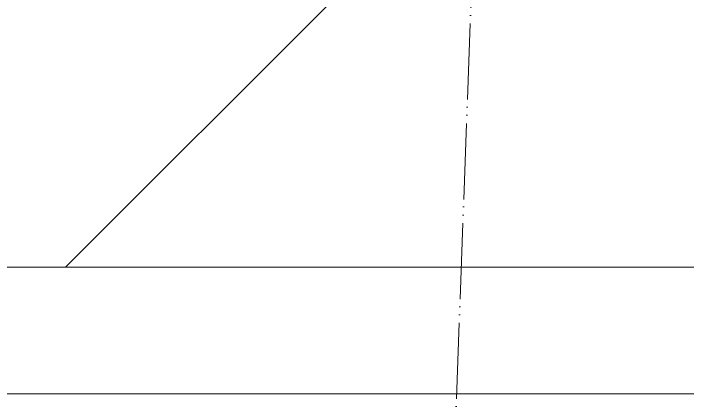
# Model space of a CAD drawing. Header units: millimetres. Extents: x -10051 to 73829, y -4843 to 44223.
# Drawn here: x 38184.8 to 38317.8, y 4651.7 to 4728.2 of the extents above; entities that cross this region are included whole.
import ezdxf

# ---------------------------------------------------------------- set-up
doc = ezdxf.new("R2010")
doc.units = ezdxf.units.MM
doc.linetypes.add('ADSK_Штрихпунктирная 2 точки_ш15 п1_5 п1_5 п1_5', pattern=[19.5, 15, -1.5, 0, -1.5, 0, -1.5])
doc.layers.add('Линии', color=7, linetype='Continuous', lineweight=9, true_color=0x00a600)
doc.layers.add('Стены внутренние', color=7, linetype='Continuous', lineweight=18)
doc.layers.add('Стены штриховка', color=7, linetype='Continuous', lineweight=9)

msp = doc.modelspace()

# ---------------------------------------------------------------- hatches: boundary and pattern name
at = {"layer": 'Стены внутренние', "lineweight": 9}
h = msp.add_hatch(dxfattribs=at)
h.set_pattern_fill('FP_3', color=256, style=0, pattern_type=2)
h.set_pattern_definition([(45, (0, 0), (-106.066, 106.066), []), (135, (0, 0), (-106.066, -106.066), [])])
h.paths.add_polyline_path([(38485, 4678.238), (38485, 4778.238), (36350, 4778.238), (36350, 4678.238), (38460, 4678.238)])
h.paths.add_polyline_path([(35314.283, 4678.238), (35320, 4678.238), (35320, 4778.238), (35310, 4778.238), (35310, 4678.238)])

# ---------------------------------------------------------------- linework, layer by layer
at = {"layer": 'Линии', "color": 7, "linetype": 'ADSK_Штрихпунктирная 2 точки_ш15 п1_5 п1_5 п1_5'}
msp.add_line((38414.835, 8565.209), (38184.835, 2253.428), dxfattribs=at)
at = {"layer": 'Стены штриховка'}
for p, q in [((36350, 4678.238), (38485, 4678.238)), ((38460, 4653.238), (36350, 4653.238))]:
    msp.add_line(p, q, dxfattribs=at)

doc.saveas('drawing.dxf')
